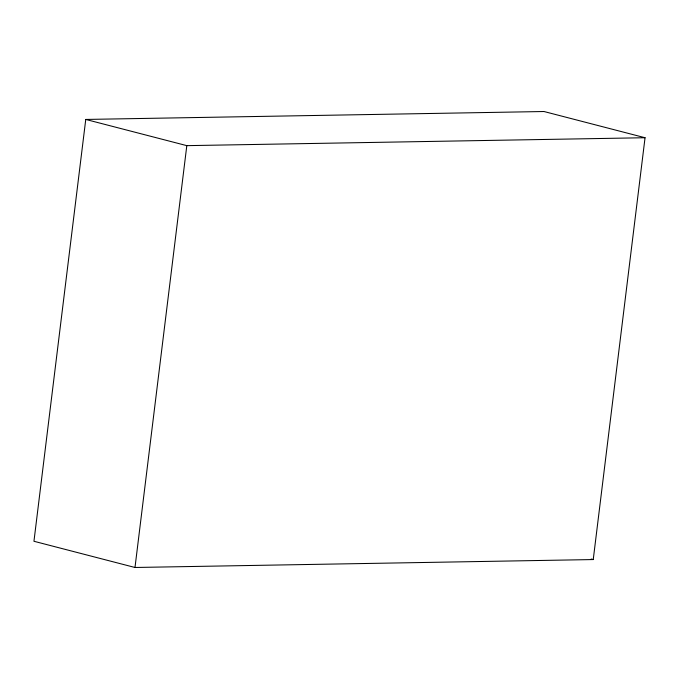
<?xml version="1.0" encoding="UTF-8"?>
<svg xmlns="http://www.w3.org/2000/svg" width="679" height="679" viewBox="0 0 679 679"><rect width="100%" height="100%" fill="white"/><g stroke="black" fill="none" stroke-linecap="round" stroke-linejoin="round"><path stroke-width="1.02" d="M85.758 119.445L33.95 541.273L134.994 567.483L593.242 559.555L645.05 137.727L544.006 111.517L85.758 119.445L186.81 145.645L645.05 137.727M134.994 567.483L186.81 145.645M591.197 559.029L593.242 559.555"/></g></svg>
